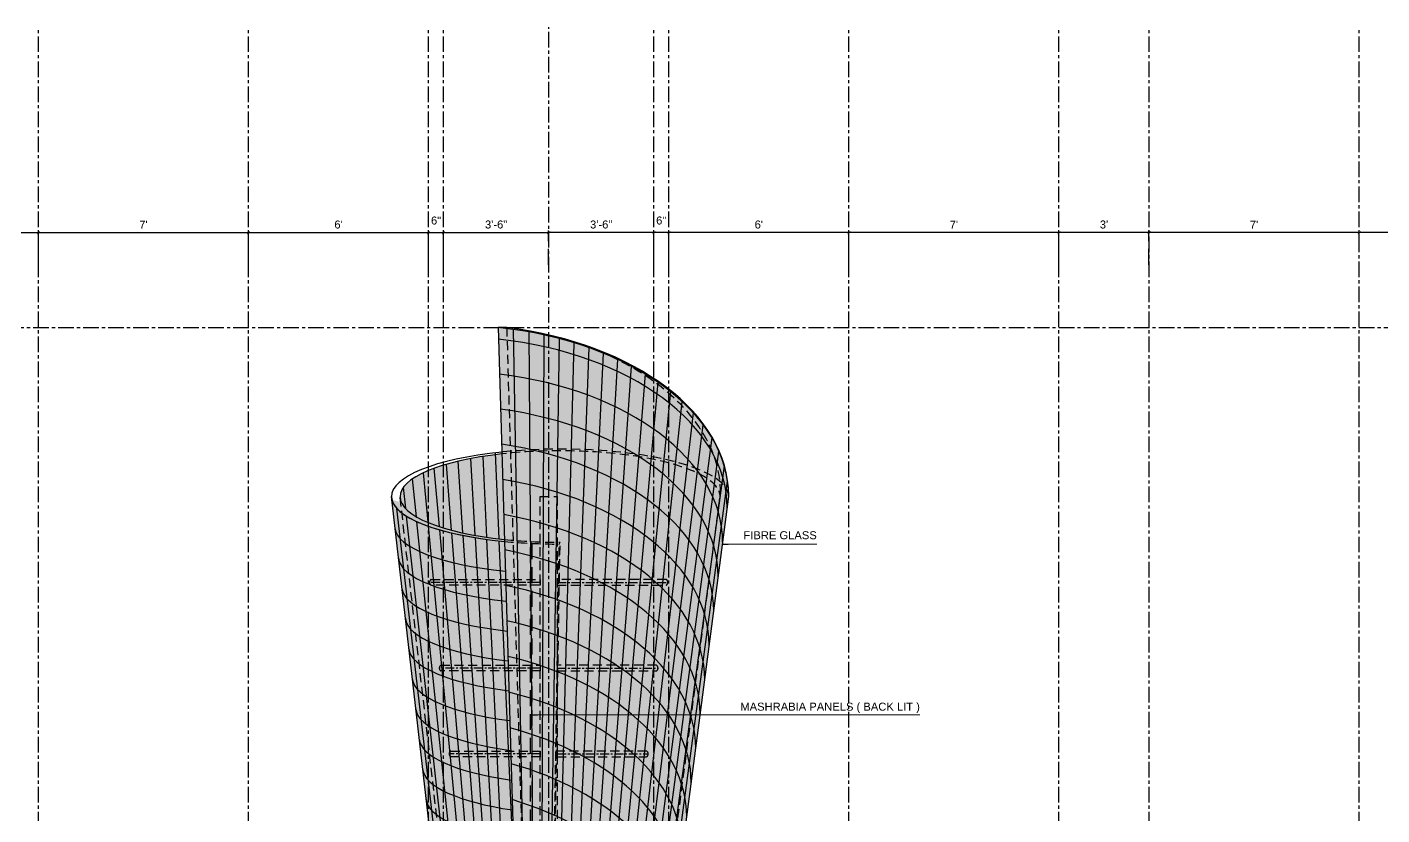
# Model space of a CAD drawing. Header units: inches. Extents: x 50027 to 54188, y -4291 to 1318.
# Drawn here: x 51601 to 52143, y 1003 to 1318 of the extents above; entities that cross this region are included whole.
import ezdxf

# ---------------------------------------------------------------- set-up
doc = ezdxf.new("R2010")
doc.units = ezdxf.units.IN
doc.linetypes.add('CENTER', pattern=[2, 1.25, -0.25, 0.25, -0.25])
doc.linetypes.add('HIDDEN', pattern=[9.525, 6.35, -3.175])
doc.layers.add('05--TEXT-3', color=3, linetype='Continuous', lineweight=35)
doc.layers.add('07--DIM-2', color=2, linetype='Continuous', lineweight=25)
for name, color, linetype in [('06--LINE-1 HID', 2, 'HIDDEN'), ('06--LINE-2', 2, 'Continuous'), ('06--LINE-3', 3, 'Continuous'), ('ROAD CL', 251, 'CENTER'), ('WALL HATCH EXIST', 253, 'Continuous')]:
    doc.layers.add(name, color=color, linetype=linetype)
doc.styles.add('3-16', font='arial.ttf')
doc.styles.add('TIME NEW', font='times.ttf')
doc.dimstyles.new('3-8 LEADER', dxfattribs={"dimscale": 0.4, "dimtxt": 8, "dimasz": 4, "dimexe": 6, "dimexo": 6, "dimgap": 0, "dimtad": 0, "dimdec": 0, "dimzin": 12, "dimdsep": 46, "dimlunit": 4, "dimtxsty": 'TIME NEW', "dimblk": 'DIM AERO', "dimcen": 0, "dimdle": 20, "dimclrd": 1, "dimclre": 9, "dimclrt": 2, "dimadec": 0, "dimazin": 0, "dimtfac": 1, "dimtdec": 0, "dimtofl": 0, "dimtmove": 1, "dimatfit": 3, "dimldrblk": 'DIM AERO', "dimfxl": 1, "dimtvp": 0.75, "dimtolj": 1, "dimtzin": 12, "dimlwd": 18, "dimlwe": 18, "dimarcsym": 1})
doc.dimstyles.new('Copy of 3-8', dxfattribs={"dimscale": 0.4, "dimtxt": 8, "dimasz": 3, "dimexe": 2, "dimexo": 2, "dimgap": 4, "dimtad": 1, "dimdec": 4, "dimzin": 0, "dimdsep": 46, "dimlunit": 4, "dimtxsty": '3-16', "dimblk": 'ARCHTICK', "dimcen": 12, "dimclrd": 1, "dimclre": 252, "dimclrt": 2, "dimadec": 3, "dimazin": 0, "dimtfac": 1, "dimtdec": 4, "dimtofl": 0, "dimtmove": 2, "dimatfit": 3, "dimldrblk": 'AERO', "dimfxl": 0.18, "dimtolj": 1, "dimtzin": 0, "dimarcsym": 1})

# ---------------------------------------------------------------- blocks, each defined once
blk = doc.blocks.new('DEGREE MONO')
at = {"layer": 'WALL HATCH EXIST'}
h = blk.add_hatch(color=256, dxfattribs=at)
h.dxf.hatch_style = 1
h.set_gradient(color1=(76, 153, 153), color2=(125, 191, 191), rotation=180, one_color=1, tint=0.62, name='CURVED')
edge = h.paths.add_edge_path()
edge.add_ellipse((-68.29, 480), major_axis=(194.22, 0), ratio=0.617863, start_angle=360, end_angle=440.23499)
edge.add_line((-35.35, 598.26), (-17.67, 0))
edge.add_line((-17.67, 0), (63, 0))
edge.add_line((63, 0), (125.93, 480))
h = blk.add_hatch(color=256, dxfattribs=at)
h.dxf.hatch_style = 1
h.set_gradient(color1=(76, 153, 153), color2=(214, 214, 214), rotation=180, tint=1, name='CURVED')
edge = h.paths.add_edge_path()
edge.add_ellipse((7.97, 480), major_axis=(-111.96, 0), ratio=0.285892, start_angle=291.32012, end_angle=429.64774)
edge.add_line((-30.97, 449.99), (-32.74, 509.82))
h = blk.add_hatch(color=256, dxfattribs=at)
h.dxf.hatch_style = 1
h.set_gradient(color1=(76, 153, 153), color2=(214, 214, 214), rotation=180, tint=1, name='CURVED')
edge = h.paths.add_edge_path()
edge.add_ellipse((7.97, 480), major_axis=(117.96, 0), ratio=0.281619, start_angle=543.69809, end_angle=610.74567, ccw=False)
edge.add_line((-109.74, 477.86), (-54.97, 0))
edge.add_line((-54.97, 0), (-17.67, 0))
edge.add_line((-17.67, 0), (-30.93, 448.64))
at = {"color": 251}
for p, q in [((-13.64, 0), (-24.57, 596.92)), ((-13.85, 595.19), (-9.61, 0)), ((-5.57, 0), (-3.2, 593.06)), ((7.36, 590.52), (-1.54, 0)), ((2.49, 0), (17.81, 587.56)), ((28.13, 584.17), (6.53, 0)), ((10.56, 0), (38.29, 580.32)), ((48.25, 576), (14.6, 0)), ((18.63, 0), (57.98, 571.18)), ((67.44, 565.83), (22.66, 0)), ((26.7, 0), (76.56, 559.94)), ((85.28, 553.46), (30.73, 0)), ((34.76, 0), (93.51, 546.38)), ((101.14, 538.66), (38.8, 0)), ((42.83, 0), (108.05, 530.28)), ((114.09, 521.26), (46.86, 0)), ((-71.78, 502.46), (-68.24, 456.55)), ((-59.94, 454.55), (-63.32, 504.68)), ((-54.67, 506.53), (-51.6, 452.9)), ((-43.22, 451.53), (-45.88, 508.06)), ((-37.52, 510.65), (-34.82, 450.42)), ((50.9, 0), (119.07, 511.61)), ((-87.88, 496.54), (-84.57, 461.98)), ((-76.46, 458.98), (-80, 499.8)), ((122.81, 501.42), (54.93, 0)), ((-101.84, 486.24), (-100.23, 471.78)), ((-92.52, 465.89), (-95.28, 492.38)), ((58.97, 0), (125.14, 490.82))]:
    blk.add_line(p, q, dxfattribs=at)
at = {"color": 250}
for p, q in [((-51.3, 0), (-106.21, 471.66)), ((-99.63, 466.39), (-47.64, 0)), ((-43.97, 0), (-92.16, 462.44)), ((-84.32, 459.31), (-40.31, 0)), ((-36.64, 0), (-76.26, 456.74)), ((-68.09, 454.61), (-32.98, 0)), ((-29.31, 0), (-59.83, 452.82)), ((-51.51, 451.31), (-25.65, 0)), ((-21.99, 0), (-43.15, 450.06)), ((-34.76, 449.04), (-23.53, 198.13))]:
    blk.add_line(p, q, dxfattribs=at)
at = {"color": 251}
for centre, start_param, end_param in [((-69.34, 472), 6.283185, 7.67681), ((-72.49, 448), 6.283185, 7.656535), ((-75.63, 424), 6.283185, 7.63617), ((-78.78, 400), 6.283185, 7.615704), ((-81.93, 376), 6.283185, 7.595128), ((-85.07, 352), 6.283185, 7.574431), ((-88.22, 328), 6.283185, 7.553601), ((-91.36, 304), 6.283185, 7.532628), ((-94.51, 280), 6.283185, 7.511497), ((-97.66, 256), 6.283185, 7.490197), ((-100.8, 232), 6.283185, 7.468713), ((-103.95, 208), 6.283185, 7.44703), ((-107.1, 184), 6.283185, 7.425132), ((-110.24, 160), 6.283185, 7.403001), ((-113.39, 136), 6.283185, 7.38062), ((-116.53, 112), 6.283185, 7.357966), ((-119.68, 88), 6.283185, 7.335019), ((-122.83, 64), 6.283185, 7.311754), ((-125.97, 40), 6.283185, 7.288144), ((-129.12, 16), 6.283185, 7.26416), ((-132.27, -8), 6.349901, 7.239768), ((-134.36, -24), 6.484543, 7.223262), ((-136.46, -40), 6.623022, 7.206548), ((-138.56, -56), 6.768703, 7.18961), ((-140.66, -72), 6.926686, 7.172437), ((-142.75, -88), 7.106397, 7.155011)]:
    blk.add_ellipse(centre, major_axis=(194.22, 0), ratio=0.617863, start_param=start_param, end_param=end_param, dxfattribs=at)
blk.add_ellipse((7.97, 494.25), major_axis=(117.96, 0), ratio=0.281619, start_param=8.206673, end_param=8.210467)
at = {"color": 250}
for centre, end_param in [((7.97, 480), 10.659523), ((10.39, 458.9), 10.643307), ((12.81, 437.81), 10.626992), ((15.22, 416.71), 10.610571), ((17.64, 395.61), 10.594037), ((20.06, 374.51), 10.577384), ((22.48, 353.42), 10.560603), ((24.9, 332.32), 10.543688), ((27.32, 311.22), 10.526629), ((29.74, 290.12), 10.509419), ((32.15, 269.03), 10.492048), ((34.57, 247.93), 10.474505), ((36.99, 226.83), 10.45678), ((39.41, 205.73), 10.438862), ((41.83, 184.64), 10.420738), ((44.25, 163.54), 10.402394), ((46.66, 142.44), 10.383817), ((49.08, 121.34), 10.36499), ((51.5, 100.25), 10.345896), ((53.92, 79.15), 10.326515), ((56.34, 58.05), 10.306828), ((58.76, 36.95), 10.28681), ((61.18, 15.86), 9.922339)]:
    blk.add_ellipse(centre, major_axis=(117.96, 0), ratio=0.281619, start_param=9.452686, end_param=end_param, dxfattribs=at)
at = {"layer": '06--LINE-1 HID'}
for p, q in [((-29.35, 598.26), (-11.67, 0)), ((-48.97, 0), (-103.99, 480)), ((57, 0), (120.25, 482.45)), ((0, 0), (7.42, 446.78)), ((0.55, 1.21), (7.97, 447.99)), ((7.42, 446.78), (7.97, 447.99))]:
    blk.add_line(p, q, dxfattribs=at)
at = {"layer": '06--LINE-1 HID', "color": 1}
blk.add_lwpolyline([(-6, 480), (6, 480), (6, 0), (-6, 0)], close=True, dxfattribs=at)
for points in [[(-82.28, 422), (-6, 422), (-6, 418), (-82.28, 418, -0.557898)], [(82.28, 422), (6, 422), (6, 418), (82.28, 418, 0.557898)], [(-75.4, 362), (-6, 362), (-6, 358), (-75.4, 358, -0.557898)], [(75.4, 362), (6, 362), (6, 358), (75.4, 358, 0.557898)], [(-68.53, 302), (-6, 302), (-6, 298), (-68.53, 298, -0.557898)], [(68.53, 302), (6, 302), (6, 298), (68.53, 298, 0.557898)], [(-61.65, 242), (-6, 242), (-6, 238), (-61.65, 238, -0.557898)], [(61.65, 242), (6, 242), (6, 238), (61.65, 238, 0.557898)], [(-54.77, 182), (-6, 182), (-6, 178), (-54.77, 178, -0.557898)], [(54.77, 182), (6, 182), (6, 178), (54.77, 178, 0.557898)], [(-47.89, 122), (-6, 122), (-6, 118), (-47.89, 118, -0.557898)], [(47.89, 122), (6, 122), (6, 118), (47.89, 118, 0.557898)], [(-41.01, 62), (-6, 62), (-6, 58), (-41.01, 58, -0.557898)], [(41.01, 62), (6, 62), (6, 58), (41.01, 58, 0.557898)]]:
    blk.add_lwpolyline(points, format="xyb", close=True, dxfattribs=at)
at = {"layer": '06--LINE-1 HID'}
for centre, major_axis, ratio, start_param, end_param in [((-73.97, 482.45), (194.22, 0), 0.617863, 6.283185, 7.226681), ((7.97, 480), (117.96, 0), 0.281619, 6.283185, 8.206673), ((7.97, 480), (-111.96, 0), 0.285892, 3.066668, 5.084495), ((7.97, 480), (-111.96, 0), 0.285892, 1.215147, 1.570796), ((7.97, 480), (117.96, 0), 0.281619, 10.659523, 10.990899)]:
    blk.add_ellipse(centre, major_axis=major_axis, ratio=ratio, start_param=start_param, end_param=end_param, dxfattribs=at)
at = {"layer": '06--LINE-2'}
blk.add_line((-54.97, 0), (-109.99, 480), dxfattribs=at)
for major_axis, ratio, start_param, end_param in [((117.96, 0), 0.281619, 8.206673, 10.659523), ((-111.96, 0), 0.285892, 5.084495, 7.498768)]:
    blk.add_ellipse((7.97, 480), major_axis=major_axis, ratio=ratio, start_param=start_param, end_param=end_param, dxfattribs=at)
at = {"layer": '06--LINE-3'}
for p, q in [((-35.35, 598.26), (-17.67, 0)), ((-29.33, 598.26), (-35.35, 598.26)), ((63, 0), (125.93, 480))]:
    blk.add_line(p, q, dxfattribs=at)
for centre, end_param in [((-68.29, 480), 7.68355), ((-68.29, 480.7), 7.652004)]:
    blk.add_ellipse(centre, major_axis=(194.22, 0), ratio=0.617863, start_param=6.283185, end_param=end_param, dxfattribs=at)
at = {"layer": 'ROAD CL', "color": 1, "ltscale": 5}
for p, q in [((-6, 420), (-83.4, 420)), ((6, 420), (83.4, 420)), ((-6, 360), (-76.52, 360)), ((6, 360), (76.52, 360)), ((-6, 300), (-69.64, 300)), ((6, 300), (69.64, 300)), ((-6, 240), (-62.76, 240)), ((6, 240), (62.76, 240)), ((-6, 180), (-55.88, 180)), ((6, 180), (55.88, 180)), ((-6, 120), (-49.01, 120)), ((6, 120), (49.01, 120)), ((-6, 60), (-42.13, 60)), ((6, 60), (42.13, 60))]:
    blk.add_line(p, q, dxfattribs=at)
blk = doc.blocks.new('_ArchTick')
at = {"color": 0, "const_width": 0.15}
blk.add_lwpolyline([(-0.5, -0.5), (0.5, 0.5)], dxfattribs=at)
blk = doc.blocks.new('*D77')
at = {"layer": '07--DIM-2', "color": 252, "linetype": 'HIDDEN', "lineweight": -2, "transparency": 16777216}
for p, q in [((51569.55, 1223.16), (51569.55, 1236.83)), ((51605.55, 1223.16), (51605.55, 1236.83))]:
    blk.add_line(p, q, dxfattribs=at)
at = {"layer": '07--DIM-2', "color": 1, "lineweight": -2, "transparency": 16777216}
blk.add_line((51569.55, 1236.03), (51605.55, 1236.03), dxfattribs=at)
at = {"layer": 'Defpoints', "color": 0, "transparency": 16777216}
for p in [(51605.55, 1236.03), (51569.55, 1222.36), (51605.55, 1222.36)]:
    blk.add_point(p, dxfattribs=at)
at = {"layer": '07--DIM-2', "color": 1, "lineweight": -2, "transparency": 16777216, "xscale": 1.2, "yscale": 1.2, "zscale": 1.2, "rotation": 180}
blk.add_blockref('_ArchTick', (51569.55, 1236.03), dxfattribs=at)
at = {"layer": '07--DIM-2', "color": 1, "lineweight": -2, "transparency": 16777216, "xscale": 1.2, "yscale": 1.2, "zscale": 1.2}
blk.add_blockref('_ArchTick', (51605.55, 1236.03), dxfattribs=at)
at = {"layer": '07--DIM-2', "color": 2, "transparency": 16777216, "insert": (51587.55, 1239.27), "char_height": 3.2, "attachment_point": 5, "style": '3-16'}
blk.add_mtext("\\A1;3'", dxfattribs=at)
blk = doc.blocks.new('AERO')
blk.add_line((0, 0), (-1, 0))
blk.add_lwpolyline([(-0.71, 0.71), (0, 0), (-0.71, -0.71)])
blk = doc.blocks.new('*D78')
at = {"layer": '07--DIM-2', "color": 252, "linetype": 'HIDDEN', "lineweight": -2, "transparency": 16777216}
for p, q in [((51605.55, 1223.16), (51605.55, 1236.83)), ((51689.55, 1223.16), (51689.55, 1236.83))]:
    blk.add_line(p, q, dxfattribs=at)
at = {"layer": '07--DIM-2', "color": 1, "lineweight": -2, "transparency": 16777216}
blk.add_line((51605.55, 1236.03), (51689.55, 1236.03), dxfattribs=at)
at = {"layer": 'Defpoints', "color": 0, "transparency": 16777216}
for p in [(51689.55, 1236.03), (51605.55, 1222.36), (51689.55, 1222.36)]:
    blk.add_point(p, dxfattribs=at)
at = {"layer": '07--DIM-2', "color": 1, "lineweight": -2, "transparency": 16777216, "xscale": 1.2, "yscale": 1.2, "zscale": 1.2, "rotation": 180}
blk.add_blockref('_ArchTick', (51605.55, 1236.03), dxfattribs=at)
at = {"layer": '07--DIM-2', "color": 1, "lineweight": -2, "transparency": 16777216, "xscale": 1.2, "yscale": 1.2, "zscale": 1.2}
blk.add_blockref('_ArchTick', (51689.55, 1236.03), dxfattribs=at)
at = {"layer": '07--DIM-2', "color": 2, "transparency": 16777216, "insert": (51647.55, 1239.23), "char_height": 3.2, "attachment_point": 5, "style": '3-16'}
blk.add_mtext("\\A1;7'", dxfattribs=at)
blk = doc.blocks.new('*D79')
at = {"layer": '07--DIM-2', "color": 252, "linetype": 'HIDDEN', "lineweight": -2, "transparency": 16777216}
for p, q in [((51689.55, 1223.16), (51689.55, 1236.83)), ((51761.55, 1223.16), (51761.55, 1236.83))]:
    blk.add_line(p, q, dxfattribs=at)
at = {"layer": '07--DIM-2', "color": 1, "lineweight": -2, "transparency": 16777216}
blk.add_line((51689.55, 1236.03), (51761.55, 1236.03), dxfattribs=at)
at = {"layer": 'Defpoints', "color": 0, "transparency": 16777216}
for p in [(51761.55, 1236.03), (51689.55, 1222.36), (51761.55, 1222.36)]:
    blk.add_point(p, dxfattribs=at)
at = {"layer": '07--DIM-2', "color": 1, "lineweight": -2, "transparency": 16777216, "xscale": 1.2, "yscale": 1.2, "zscale": 1.2, "rotation": 180}
blk.add_blockref('_ArchTick', (51689.55, 1236.03), dxfattribs=at)
at = {"layer": '07--DIM-2', "color": 1, "lineweight": -2, "transparency": 16777216, "xscale": 1.2, "yscale": 1.2, "zscale": 1.2}
blk.add_blockref('_ArchTick', (51761.55, 1236.03), dxfattribs=at)
at = {"layer": '07--DIM-2', "color": 2, "transparency": 16777216, "insert": (51725.55, 1239.26), "char_height": 3.2, "attachment_point": 5, "style": '3-16'}
blk.add_mtext("\\A1;6'", dxfattribs=at)
blk = doc.blocks.new('*D56')
at = {"layer": '07--DIM-2', "color": 252, "linetype": 'HIDDEN', "lineweight": -2, "transparency": 16777216}
for p, q in [((51761.55, 1223.16), (51761.55, 1236.83)), ((51767.55, 1223.16), (51767.55, 1236.83))]:
    blk.add_line(p, q, dxfattribs=at)
at = {"layer": '07--DIM-2', "color": 1, "lineweight": -2, "transparency": 16777216}
blk.add_line((51761.55, 1236.03), (51767.55, 1236.03), dxfattribs=at)
at = {"layer": 'Defpoints', "color": 0, "transparency": 16777216}
for p in [(51767.55, 1236.03), (51761.55, 1222.36), (51767.55, 1222.36)]:
    blk.add_point(p, dxfattribs=at)
at = {"layer": '07--DIM-2', "color": 1, "lineweight": -2, "transparency": 16777216, "xscale": 1.2, "yscale": 1.2, "zscale": 1.2, "rotation": 180}
blk.add_blockref('_ArchTick', (51761.55, 1236.03), dxfattribs=at)
at = {"layer": '07--DIM-2', "color": 1, "lineweight": -2, "transparency": 16777216, "xscale": 1.2, "yscale": 1.2, "zscale": 1.2}
blk.add_blockref('_ArchTick', (51767.55, 1236.03), dxfattribs=at)
at = {"layer": '07--DIM-2', "color": 2, "transparency": 16777216, "insert": (51764.55, 1240.86), "char_height": 3.2, "attachment_point": 5, "style": '3-16'}
blk.add_mtext('\\A1;6"', dxfattribs=at)
blk = doc.blocks.new('*D57')
at = {"layer": '07--DIM-2', "color": 252, "linetype": 'HIDDEN', "lineweight": -2, "transparency": 16777216}
for p, q in [((51767.55, 1223.16), (51767.55, 1236.83)), ((51809.55, 1223.16), (51809.55, 1236.83))]:
    blk.add_line(p, q, dxfattribs=at)
at = {"layer": '07--DIM-2', "color": 1, "lineweight": -2, "transparency": 16777216}
blk.add_line((51767.55, 1236.03), (51809.55, 1236.03), dxfattribs=at)
at = {"layer": 'Defpoints', "color": 0, "transparency": 16777216}
for p in [(51809.55, 1236.03), (51767.55, 1222.36), (51809.55, 1222.36)]:
    blk.add_point(p, dxfattribs=at)
at = {"layer": '07--DIM-2', "color": 1, "lineweight": -2, "transparency": 16777216, "xscale": 1.2, "yscale": 1.2, "zscale": 1.2, "rotation": 180}
blk.add_blockref('_ArchTick', (51767.55, 1236.03), dxfattribs=at)
at = {"layer": '07--DIM-2', "color": 1, "lineweight": -2, "transparency": 16777216, "xscale": 1.2, "yscale": 1.2, "zscale": 1.2}
blk.add_blockref('_ArchTick', (51809.55, 1236.03), dxfattribs=at)
at = {"layer": '07--DIM-2', "color": 2, "transparency": 16777216, "insert": (51788.55, 1239.27), "char_height": 3.2, "attachment_point": 5, "style": '3-16'}
blk.add_mtext('\\A1;3\'-6"', dxfattribs=at)
blk = doc.blocks.new('*D58')
at = {"layer": '07--DIM-2', "color": 252, "linetype": 'HIDDEN', "lineweight": -2, "transparency": 16777216}
for p, q in [((52133.55, 1234.67), (52133.55, 1236.83)), ((52205.55, 1234.67), (52205.55, 1236.83))]:
    blk.add_line(p, q, dxfattribs=at)
at = {"layer": '07--DIM-2', "color": 1, "lineweight": -2, "transparency": 16777216}
blk.add_line((52205.55, 1236.03), (52133.55, 1236.03), dxfattribs=at)
at = {"layer": 'Defpoints', "color": 0, "transparency": 16777216}
for p in [(52133.55, 1236.03), (52133.55, 1233.87), (52205.55, 1233.87)]:
    blk.add_point(p, dxfattribs=at)
at = {"layer": '07--DIM-2', "color": 1, "lineweight": -2, "transparency": 16777216, "xscale": 1.2, "yscale": 1.2, "zscale": 1.2, "rotation": 180}
blk.add_blockref('_ArchTick', (52133.55, 1236.03), dxfattribs=at)
at = {"layer": '07--DIM-2', "color": 1, "lineweight": -2, "transparency": 16777216, "xscale": 1.2, "yscale": 1.2, "zscale": 1.2}
blk.add_blockref('_ArchTick', (52205.55, 1236.03), dxfattribs=at)
at = {"layer": '07--DIM-2', "color": 2, "transparency": 16777216, "insert": (52169.55, 1239.26), "char_height": 3.2, "attachment_point": 5, "style": '3-16'}
blk.add_mtext("\\A1;6'", dxfattribs=at)
blk = doc.blocks.new('*D59')
at = {"layer": '07--DIM-2', "color": 252, "linetype": 'HIDDEN', "lineweight": -2, "transparency": 16777216}
for p, q in [((52049.55, 1223.16), (52049.55, 1236.83)), ((52133.55, 1234.67), (52133.55, 1236.83))]:
    blk.add_line(p, q, dxfattribs=at)
at = {"layer": '07--DIM-2', "color": 1, "lineweight": -2, "transparency": 16777216}
blk.add_line((52133.55, 1236.03), (52049.55, 1236.03), dxfattribs=at)
at = {"layer": 'Defpoints', "color": 0, "transparency": 16777216}
for p in [(52049.55, 1236.03), (52133.55, 1233.87), (52049.55, 1222.36)]:
    blk.add_point(p, dxfattribs=at)
at = {"layer": '07--DIM-2', "color": 1, "lineweight": -2, "transparency": 16777216, "xscale": 1.2, "yscale": 1.2, "zscale": 1.2, "rotation": 180}
blk.add_blockref('_ArchTick', (52049.55, 1236.03), dxfattribs=at)
at = {"layer": '07--DIM-2', "color": 1, "lineweight": -2, "transparency": 16777216, "xscale": 1.2, "yscale": 1.2, "zscale": 1.2}
blk.add_blockref('_ArchTick', (52133.55, 1236.03), dxfattribs=at)
at = {"layer": '07--DIM-2', "color": 2, "transparency": 16777216, "insert": (52091.55, 1239.23), "char_height": 3.2, "attachment_point": 5, "style": '3-16'}
blk.add_mtext("\\A1;7'", dxfattribs=at)
blk = doc.blocks.new('*D60')
at = {"layer": '07--DIM-2', "color": 252, "linetype": 'HIDDEN', "lineweight": -2, "transparency": 16777216}
for p, q in [((52013.55, 1223.16), (52013.55, 1236.83)), ((52049.55, 1223.16), (52049.55, 1236.83))]:
    blk.add_line(p, q, dxfattribs=at)
at = {"layer": '07--DIM-2', "color": 1, "lineweight": -2, "transparency": 16777216}
blk.add_line((52049.55, 1236.03), (52013.55, 1236.03), dxfattribs=at)
at = {"layer": 'Defpoints', "color": 0, "transparency": 16777216}
for p in [(52013.55, 1236.03), (52013.55, 1222.36), (52049.55, 1222.36)]:
    blk.add_point(p, dxfattribs=at)
at = {"layer": '07--DIM-2', "color": 1, "lineweight": -2, "transparency": 16777216, "xscale": 1.2, "yscale": 1.2, "zscale": 1.2, "rotation": 180}
blk.add_blockref('_ArchTick', (52013.55, 1236.03), dxfattribs=at)
at = {"layer": '07--DIM-2', "color": 1, "lineweight": -2, "transparency": 16777216, "xscale": 1.2, "yscale": 1.2, "zscale": 1.2}
blk.add_blockref('_ArchTick', (52049.55, 1236.03), dxfattribs=at)
at = {"layer": '07--DIM-2', "color": 2, "transparency": 16777216, "insert": (52031.55, 1239.27), "char_height": 3.2, "attachment_point": 5, "style": '3-16'}
blk.add_mtext("\\A1;3'", dxfattribs=at)
blk = doc.blocks.new('*D61')
at = {"layer": '07--DIM-2', "color": 252, "linetype": 'HIDDEN', "lineweight": -2, "transparency": 16777216}
for p, q in [((51929.55, 1223.16), (51929.55, 1236.83)), ((52013.55, 1223.16), (52013.55, 1236.83))]:
    blk.add_line(p, q, dxfattribs=at)
at = {"layer": '07--DIM-2', "color": 1, "lineweight": -2, "transparency": 16777216}
blk.add_line((52013.55, 1236.03), (51929.55, 1236.03), dxfattribs=at)
at = {"layer": 'Defpoints', "color": 0, "transparency": 16777216}
for p in [(51929.55, 1236.03), (51929.55, 1222.36), (52013.55, 1222.36)]:
    blk.add_point(p, dxfattribs=at)
at = {"layer": '07--DIM-2', "color": 1, "lineweight": -2, "transparency": 16777216, "xscale": 1.2, "yscale": 1.2, "zscale": 1.2, "rotation": 180}
blk.add_blockref('_ArchTick', (51929.55, 1236.03), dxfattribs=at)
at = {"layer": '07--DIM-2', "color": 1, "lineweight": -2, "transparency": 16777216, "xscale": 1.2, "yscale": 1.2, "zscale": 1.2}
blk.add_blockref('_ArchTick', (52013.55, 1236.03), dxfattribs=at)
at = {"layer": '07--DIM-2', "color": 2, "transparency": 16777216, "insert": (51971.55, 1239.23), "char_height": 3.2, "attachment_point": 5, "style": '3-16'}
blk.add_mtext("\\A1;7'", dxfattribs=at)
blk = doc.blocks.new('*D62')
at = {"layer": '07--DIM-2', "color": 252, "linetype": 'HIDDEN', "lineweight": -2, "transparency": 16777216}
for p, q in [((51857.55, 1223.16), (51857.55, 1236.83)), ((51929.55, 1223.16), (51929.55, 1236.83))]:
    blk.add_line(p, q, dxfattribs=at)
at = {"layer": '07--DIM-2', "color": 1, "lineweight": -2, "transparency": 16777216}
blk.add_line((51929.55, 1236.03), (51857.55, 1236.03), dxfattribs=at)
at = {"layer": 'Defpoints', "color": 0, "transparency": 16777216}
for p in [(51857.55, 1236.03), (51857.55, 1222.36), (51929.55, 1222.36)]:
    blk.add_point(p, dxfattribs=at)
at = {"layer": '07--DIM-2', "color": 1, "lineweight": -2, "transparency": 16777216, "xscale": 1.2, "yscale": 1.2, "zscale": 1.2, "rotation": 180}
blk.add_blockref('_ArchTick', (51857.55, 1236.03), dxfattribs=at)
at = {"layer": '07--DIM-2', "color": 1, "lineweight": -2, "transparency": 16777216, "xscale": 1.2, "yscale": 1.2, "zscale": 1.2}
blk.add_blockref('_ArchTick', (51929.55, 1236.03), dxfattribs=at)
at = {"layer": '07--DIM-2', "color": 2, "transparency": 16777216, "insert": (51893.55, 1239.26), "char_height": 3.2, "attachment_point": 5, "style": '3-16'}
blk.add_mtext("\\A1;6'", dxfattribs=at)
blk = doc.blocks.new('*D63')
at = {"layer": '07--DIM-2', "color": 252, "linetype": 'HIDDEN', "lineweight": -2, "transparency": 16777216}
for p, q in [((51851.55, 1223.16), (51851.55, 1236.83)), ((51857.55, 1223.16), (51857.55, 1236.83))]:
    blk.add_line(p, q, dxfattribs=at)
at = {"layer": '07--DIM-2', "color": 1, "lineweight": -2, "transparency": 16777216}
blk.add_line((51857.55, 1236.03), (51851.55, 1236.03), dxfattribs=at)
at = {"layer": 'Defpoints', "color": 0, "transparency": 16777216}
for p in [(51851.55, 1236.03), (51851.55, 1222.36), (51857.55, 1222.36)]:
    blk.add_point(p, dxfattribs=at)
at = {"layer": '07--DIM-2', "color": 1, "lineweight": -2, "transparency": 16777216, "xscale": 1.2, "yscale": 1.2, "zscale": 1.2, "rotation": 180}
blk.add_blockref('_ArchTick', (51851.55, 1236.03), dxfattribs=at)
at = {"layer": '07--DIM-2', "color": 1, "lineweight": -2, "transparency": 16777216, "xscale": 1.2, "yscale": 1.2, "zscale": 1.2}
blk.add_blockref('_ArchTick', (51857.55, 1236.03), dxfattribs=at)
at = {"layer": '07--DIM-2', "color": 2, "transparency": 16777216, "insert": (51854.55, 1240.86), "char_height": 3.2, "attachment_point": 5, "style": '3-16'}
blk.add_mtext('\\A1;6"', dxfattribs=at)
blk = doc.blocks.new('*D64')
at = {"layer": '07--DIM-2', "color": 252, "linetype": 'HIDDEN', "lineweight": -2, "transparency": 16777216}
for p, q in [((51809.55, 1223.16), (51809.55, 1236.83)), ((51851.55, 1223.16), (51851.55, 1236.83))]:
    blk.add_line(p, q, dxfattribs=at)
at = {"layer": '07--DIM-2', "color": 1, "lineweight": -2, "transparency": 16777216}
blk.add_line((51851.55, 1236.03), (51809.55, 1236.03), dxfattribs=at)
at = {"layer": 'Defpoints', "color": 0, "transparency": 16777216}
for p in [(51809.55, 1236.03), (51809.55, 1222.36), (51851.55, 1222.36)]:
    blk.add_point(p, dxfattribs=at)
at = {"layer": '07--DIM-2', "color": 1, "lineweight": -2, "transparency": 16777216, "xscale": 1.2, "yscale": 1.2, "zscale": 1.2, "rotation": 180}
blk.add_blockref('_ArchTick', (51809.55, 1236.03), dxfattribs=at)
at = {"layer": '07--DIM-2', "color": 1, "lineweight": -2, "transparency": 16777216, "xscale": 1.2, "yscale": 1.2, "zscale": 1.2}
blk.add_blockref('_ArchTick', (51851.55, 1236.03), dxfattribs=at)
at = {"layer": '07--DIM-2', "color": 2, "transparency": 16777216, "insert": (51830.55, 1239.27), "char_height": 3.2, "attachment_point": 5, "style": '3-16'}
blk.add_mtext('\\A1;3\'-6"', dxfattribs=at)
blk = doc.blocks.new('DIM AERO')
at = {"color": 2}
blk.add_line((0, 0), (-1.41, 0), dxfattribs=at)
at = {"color": 2, "const_width": 0.01}
blk.add_lwpolyline([(-1, -1), (0, 0), (-1, 1)], dxfattribs=at)

msp = doc.modelspace()

# ---------------------------------------------------------------- linework, layer by layer
at = {"layer": '06--LINE-1 HID', "color": 5}
msp.add_lwpolyline([(51802.23988, 1111.84411), (51802.88005, 1111.84411), (51802.88005, 856.2442), (51802.23988, 856.2442)], close=True, dxfattribs=at)
at = {"layer": 'ROAD CL', "ltscale": 5}
for p, q in [((51605.55147, 688.2442), (51605.55147, 1318.19728)), ((51689.55147, 688.2442), (51689.55147, 1318.19728)), ((51761.55147, 688.2442), (51761.55147, 1318.19728)), ((51767.55147, 688.2442), (51767.55147, 1318.19728)), ((51851.55147, 688.2442), (51851.55147, 1318.19728)), ((51857.55147, 688.2442), (51857.55147, 1318.19728)), ((51929.55147, 688.2442), (51929.55147, 1318.19728)), ((52013.55147, 688.2442), (52013.55147, 1318.19728)), ((52049.55147, 688.2442), (52049.55147, 1318.19728)), ((52133.55147, 688.2442), (52133.55147, 1318.19728)), ((51173.46549, 1198.10824), (52445.63744, 1198.10824))]:
    msp.add_line(p, q, dxfattribs=at)
at = {"layer": 'ROAD CL', "color": 1, "ltscale": 5}
msp.add_line((51809.55147, 510.05217), (51809.55147, 1318.19728), dxfattribs=at)

# ---------------------------------------------------------------- block references
at = {"xscale": 0.5714292150637379, "yscale": 0.5714292150637379, "zscale": 0.5714292150637379}
msp.add_blockref('DEGREE MONO', (51809.55146, 856.2442), dxfattribs=at)

# ---------------------------------------------------------------- texts
at = {"layer": '05--TEXT-3', "char_height": 3.2, "attachment_point": 6, "style": '3-16'}
for s, insert, width in [('\\A1;FIBRE GLASS', (51916.73039, 1115.04868), 31.7453724), ('\\A1;MASHRABIA PANELS ( BACK LIT )', (51957.96436, 1046.06926), 76.6257907)]:
    msp.add_mtext(s, dxfattribs=dict(at, insert=insert, width=width))

# ---------------------------------------------------------------- dimensions: what is measured, and where the dimension line sits
at = {"layer": '07--DIM-2'}
for base, p1, p2, picture, middle in [((51605.55147, 1236.03082), (51569.55147, 1222.36462), (51605.55147, 1222.36462), '*D77', (51587.55147, 1239.26575)), ((51689.55147, 1236.03082), (51605.55147, 1222.36462), (51689.55147, 1222.36462), '*D78', (51647.55147, 1239.23082)), ((51761.55147, 1236.03082), (51689.55147, 1222.36462), (51761.55147, 1222.36462), '*D79', (51725.55147, 1239.26466)), ((51767.55147, 1236.03082), (51761.55147, 1222.36462), (51767.55147, 1222.36462), '*D56', (51764.55147, 1240.86466)), ((51809.55147, 1236.03082), (51767.55147, 1222.36462), (51809.55147, 1222.36462), '*D57', (51788.55147, 1239.26575))]:
    dim = msp.add_linear_dim(base=base, p1=p1, p2=p2, dimstyle='Copy of 3-8', dxfattribs=at)
    dim.commit()
    dim.dimension.update_dxf_attribs({"geometry": picture, "text_midpoint": middle})
for base, p1, p2, picture, middle in [((51809.55147, 1236.03082), (51851.55147, 1222.36462), (51809.55147, 1222.36462), '*D64', (51830.55147, 1239.26575)), ((51851.55147, 1236.03082), (51857.55147, 1222.36462), (51851.55147, 1222.36462), '*D63', (51854.55147, 1240.86466)), ((51857.55147, 1236.03082), (51929.55147, 1222.36462), (51857.55147, 1222.36462), '*D62', (51893.55147, 1239.26466)), ((51929.55147, 1236.03082), (52013.55147, 1222.36462), (51929.55147, 1222.36462), '*D61', (51971.55147, 1239.23082)), ((52013.55147, 1236.03082), (52049.55147, 1222.36462), (52013.55147, 1222.36462), '*D60', (52031.55147, 1239.26575)), ((52049.55147, 1236.03082), (52133.55147, 1233.87299), (52049.55147, 1222.36462), '*D59', (52091.55147, 1239.23082)), ((52133.55147, 1236.03082), (52205.55147, 1233.87299), (52133.55147, 1233.87299), '*D58', (52169.55147, 1239.26466))]:
    dim = msp.add_linear_dim(base=base, p1=p1, p2=p2, angle=180, dimstyle='Copy of 3-8', dxfattribs=at)
    dim.commit()
    dim.dimension.update_dxf_attribs({"geometry": picture, "text_midpoint": middle})

# ---------------------------------------------------------------- leaders
at = {"layer": '05--TEXT-3'}
for points in [[(51879.0219, 1111.55176), (51916.73039, 1111.55176)], [(51802.88005, 1043.28356), (51957.96436, 1043.28356)]]:
    msp.add_leader(points, dimstyle='3-8 LEADER', override={"dimgap": 0, "dimtad": 0}, dxfattribs=at)

doc.saveas('drawing.dxf')
